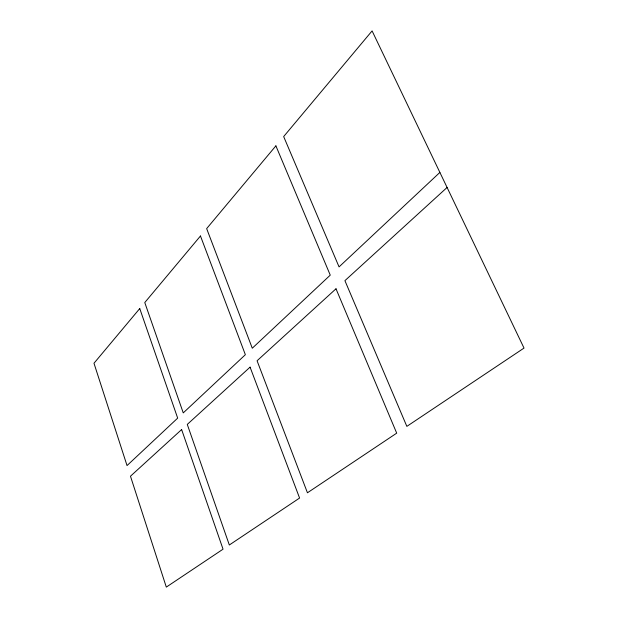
<?xml version="1.0" encoding="UTF-8"?>
<svg xmlns="http://www.w3.org/2000/svg" width="618" height="618" viewBox="0 0 618 618"><rect width="100%" height="100%" fill="white"/><g stroke="black" fill="none" stroke-linecap="round" stroke-linejoin="round"><path stroke-width="0.93" d="M439.877 172.43L339.058 266.899L283.662 136.57L372.09 30.9L524.018 348.081L406.845 426.374L344.914 280.657L447.084 187.478M139.753 308.56L93.982 363.253L127.038 465.57L177.675 418.123L139.753 308.56M200.471 235.991L144.774 302.55L183.252 412.894L245.361 354.693L200.471 235.991M275.891 145.856L206.651 228.606L252.283 348.212L330.259 275.141L275.891 145.856M181.63 429.556L130.475 476.208L166.304 587.1L223.044 549.186L181.63 429.556M250.074 367.146L187.277 424.411L229.324 544.991L299.583 498.046L250.074 367.146M335.999 288.784L257.073 360.765L307.447 492.785L396.702 433.148L335.999 288.784"/></g></svg>
